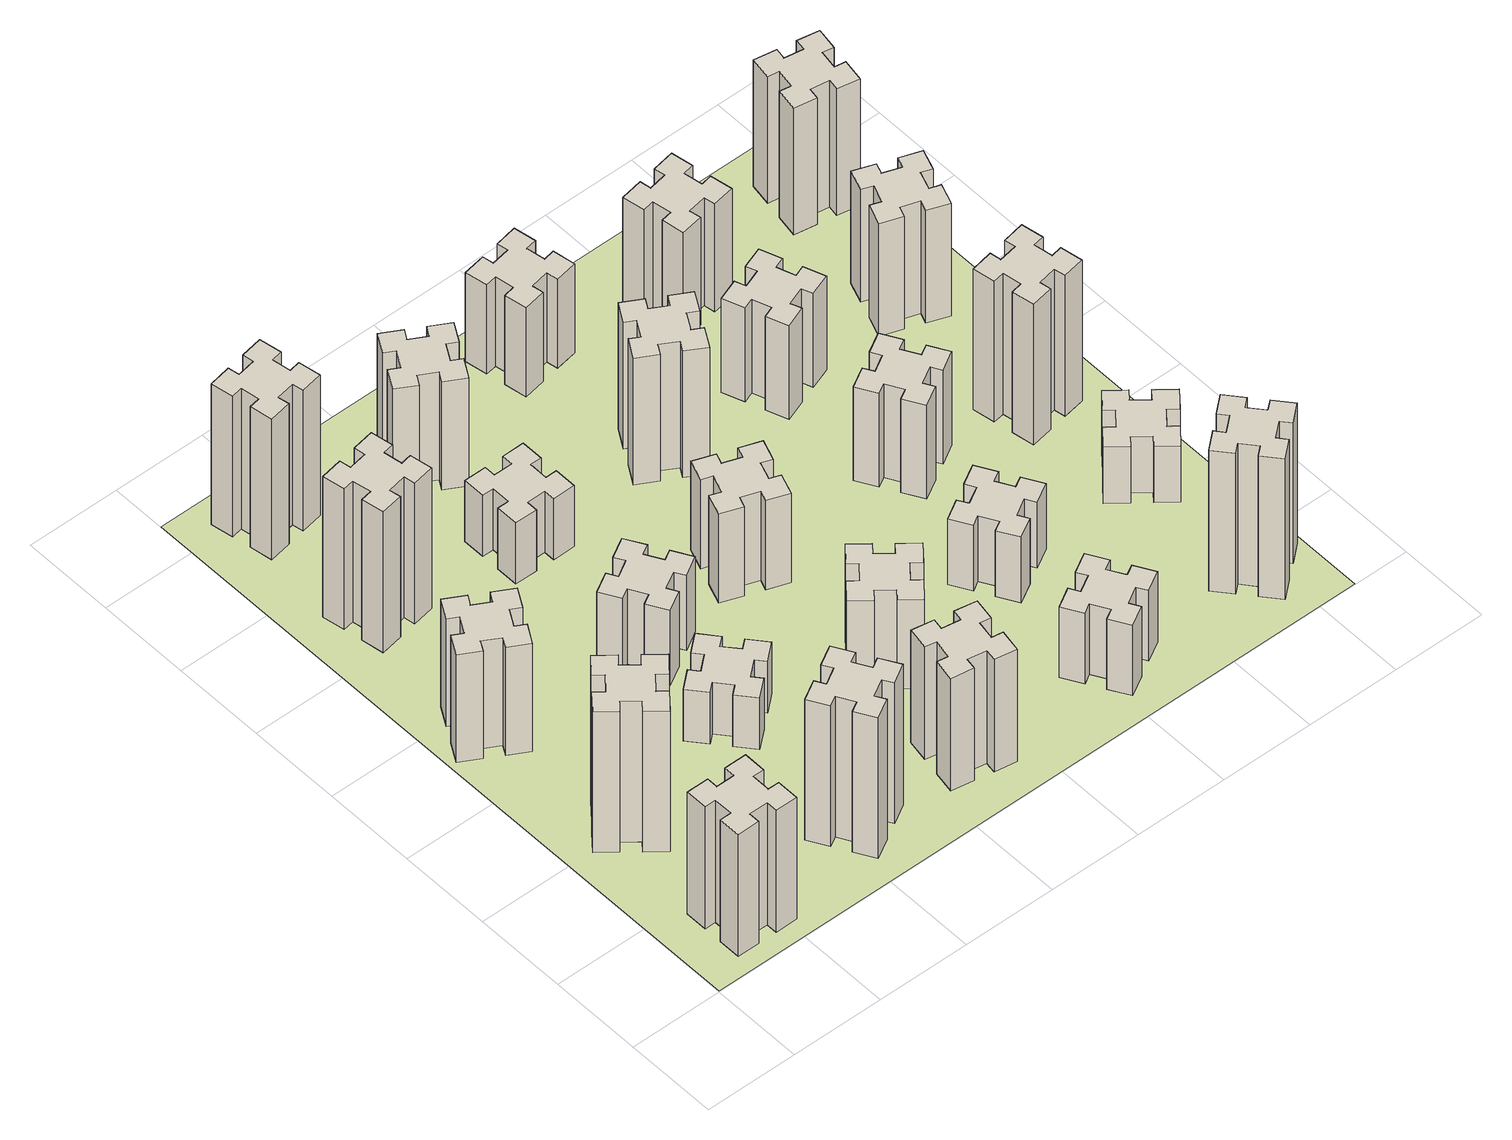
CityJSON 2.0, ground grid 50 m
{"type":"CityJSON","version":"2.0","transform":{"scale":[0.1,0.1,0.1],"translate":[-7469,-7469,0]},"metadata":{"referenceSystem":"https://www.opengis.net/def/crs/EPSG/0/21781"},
"CityObjects":{
"building1":{"type":"Building","attributes":{"class":"1000","function":"1000","usage":"1000","yearOfConstruction":2016,"roofType":"1000","measuredHeight":78,"storeysAboveGround":30,"storeysBelowGround":0},"geometry":[{"type":"Solid","lod":"1","boundaries":[[[[0,1,2,3,4,5,6,7,8,9,10,11,12,13,14,15,16,17,18,19]],[[17,16,20,21]],[[16,15,22,20]],[[15,14,23,22]],[[14,13,24,23]],[[13,12,25,24]],[[12,11,26,25]],[[11,10,27,26]],[[10,9,28,27]],[[9,8,29,28]],[[8,7,30,29]],[[7,6,31,30]],[[6,5,32,31]],[[5,4,33,32]],[[4,3,34,33]],[[3,2,35,34]],[[2,1,36,35]],[[1,0,37,36]],[[0,19,38,37]],[[19,18,39,38]],[[18,17,21,39]],[[24,25,26,27,28,29,30,31,32,33,34,35,36,37,38,39,21,20,22,23]]]]}]},
"building2":{"type":"Building","attributes":{"class":"1000","function":"1000","usage":"1000","yearOfConstruction":2016,"roofType":"1000","measuredHeight":90,"storeysAboveGround":30,"storeysBelowGround":0},"geometry":[{"type":"Solid","lod":"1","boundaries":[[[[40,41,42,43,44,45,46,47,48,49,50,51,52,53,54,55,56,57,58,59]],[[57,56,60,61]],[[56,55,62,60]],[[55,54,63,62]],[[54,53,64,63]],[[53,52,65,64]],[[52,51,66,65]],[[51,50,67,66]],[[50,49,68,67]],[[49,48,69,68]],[[48,47,70,69]],[[47,46,71,70]],[[46,45,72,71]],[[45,44,73,72]],[[44,43,74,73]],[[43,42,75,74]],[[42,41,76,75]],[[41,40,77,76]],[[40,59,78,77]],[[59,58,79,78]],[[58,57,61,79]],[[64,65,66,67,68,69,70,71,72,73,74,75,76,77,78,79,61,60,62,63]]]]}]},
"building3":{"type":"Building","attributes":{"class":"1000","function":"1000","usage":"1000","yearOfConstruction":2016,"roofType":"1000","measuredHeight":69,"storeysAboveGround":30,"storeysBelowGround":0},"geometry":[{"type":"Solid","lod":"1","boundaries":[[[[80,81,82,83,84,85,86,87,88,89,90,91,92,93,94,95,96,97,98,99]],[[97,96,100,101]],[[96,95,102,100]],[[95,94,103,102]],[[94,93,104,103]],[[93,92,105,104]],[[92,91,106,105]],[[91,90,107,106]],[[90,89,108,107]],[[89,88,109,108]],[[88,87,110,109]],[[87,86,111,110]],[[86,85,112,111]],[[85,84,113,112]],[[84,83,114,113]],[[83,82,115,114]],[[82,81,116,115]],[[81,80,117,116]],[[80,99,118,117]],[[99,98,119,118]],[[98,97,101,119]],[[104,105,106,107,108,109,110,111,112,113,114,115,116,117,118,119,101,100,102,103]]]]}]},
"building4":{"type":"Building","attributes":{"class":"1000","function":"1000","usage":"1000","yearOfConstruction":2016,"roofType":"1000","measuredHeight":90,"storeysAboveGround":30,"storeysBelowGround":0},"geometry":[{"type":"Solid","lod":"1","boundaries":[[[[120,121,122,123,124,125,126,127,128,129,130,131,132,133,134,135,136,137,138,139]],[[137,136,140,141]],[[136,135,142,140]],[[135,134,143,142]],[[134,133,144,143]],[[133,132,145,144]],[[132,131,146,145]],[[131,130,147,146]],[[130,129,148,147]],[[129,128,149,148]],[[128,127,150,149]],[[127,126,151,150]],[[126,125,152,151]],[[125,124,153,152]],[[124,123,154,153]],[[123,122,155,154]],[[122,121,156,155]],[[121,120,157,156]],[[120,139,158,157]],[[139,138,159,158]],[[138,137,141,159]],[[144,145,146,147,148,149,150,151,152,153,154,155,156,157,158,159,141,140,142,143]]]]}]},
"building5":{"type":"Building","attributes":{"class":"1000","function":"1000","usage":"1000","yearOfConstruction":2016,"roofType":"1000","measuredHeight":90,"storeysAboveGround":30,"storeysBelowGround":0},"geometry":[{"type":"Solid","lod":"1","boundaries":[[[[160,161,162,163,164,165,166,167,168,169,170,171,172,173,174,175,176,177,178,179]],[[177,176,180,181]],[[176,175,182,180]],[[175,174,183,182]],[[174,173,184,183]],[[173,172,185,184]],[[172,171,186,185]],[[171,170,187,186]],[[170,169,188,187]],[[169,168,189,188]],[[168,167,190,189]],[[167,166,191,190]],[[166,165,192,191]],[[165,164,193,192]],[[164,163,194,193]],[[163,162,195,194]],[[162,161,196,195]],[[161,160,197,196]],[[160,179,198,197]],[[179,178,199,198]],[[178,177,181,199]],[[184,185,186,187,188,189,190,191,192,193,194,195,196,197,198,199,181,180,182,183]]]]}]},
"building6":{"type":"Building","attributes":{"class":"1000","function":"1000","usage":"1000","yearOfConstruction":2016,"roofType":"1000","measuredHeight":90,"storeysAboveGround":30,"storeysBelowGround":0},"geometry":[{"type":"Solid","lod":"1","boundaries":[[[[200,201,202,203,204,205,206,207,208,209,210,211,212,213,214,215,216,217,218,219]],[[217,216,220,221]],[[216,215,222,220]],[[215,214,223,222]],[[214,213,224,223]],[[213,212,225,224]],[[212,211,226,225]],[[211,210,227,226]],[[210,209,228,227]],[[209,208,229,228]],[[208,207,230,229]],[[207,206,231,230]],[[206,205,232,231]],[[205,204,233,232]],[[204,203,234,233]],[[203,202,235,234]],[[202,201,236,235]],[[201,200,237,236]],[[200,219,238,237]],[[219,218,239,238]],[[218,217,221,239]],[[224,225,226,227,228,229,230,231,232,233,234,235,236,237,238,239,221,220,222,223]]]]}]},
"building7":{"type":"Building","attributes":{"class":"1000","function":"1000","usage":"1000","yearOfConstruction":2016,"roofType":"1000","measuredHeight":33,"storeysAboveGround":30,"storeysBelowGround":0},"geometry":[{"type":"Solid","lod":"1","boundaries":[[[[240,241,242,243,244,245,246,247,248,249,250,251,252,253,254,255,256,257,258,259]],[[257,256,260,261]],[[256,255,262,260]],[[255,254,263,262]],[[254,253,264,263]],[[253,252,265,264]],[[252,251,266,265]],[[251,250,267,266]],[[250,249,268,267]],[[249,248,269,268]],[[248,247,270,269]],[[247,246,271,270]],[[246,245,272,271]],[[245,244,273,272]],[[244,243,274,273]],[[243,242,275,274]],[[242,241,276,275]],[[241,240,277,276]],[[240,259,278,277]],[[259,258,279,278]],[[258,257,261,279]],[[264,265,266,267,268,269,270,271,272,273,274,275,276,277,278,279,261,260,262,263]]]]}]},
"building8":{"type":"Building","attributes":{"class":"1000","function":"1000","usage":"1000","yearOfConstruction":2016,"roofType":"1000","measuredHeight":48,"storeysAboveGround":30,"storeysBelowGround":0},"geometry":[{"type":"Solid","lod":"1","boundaries":[[[[280,281,282,283,284,285,286,287,288,289,290,291,292,293,294,295,296,297,298,299]],[[297,296,300,301]],[[296,295,302,300]],[[295,294,303,302]],[[294,293,304,303]],[[293,292,305,304]],[[292,291,306,305]],[[291,290,307,306]],[[290,289,308,307]],[[289,288,309,308]],[[288,287,310,309]],[[287,286,311,310]],[[286,285,312,311]],[[285,284,313,312]],[[284,283,314,313]],[[283,282,315,314]],[[282,281,316,315]],[[281,280,317,316]],[[280,299,318,317]],[[299,298,319,318]],[[298,297,301,319]],[[304,305,306,307,308,309,310,311,312,313,314,315,316,317,318,319,301,300,302,303]]]]}]},
"building9":{"type":"Building","attributes":{"class":"1000","function":"1000","usage":"1000","yearOfConstruction":2016,"roofType":"1000","measuredHeight":72,"storeysAboveGround":30,"storeysBelowGround":0},"geometry":[{"type":"Solid","lod":"1","boundaries":[[[[320,321,322,323,324,325,326,327,328,329,330,331,332,333,334,335,336,337,338,339]],[[337,336,340,341]],[[336,335,342,340]],[[335,334,343,342]],[[334,333,344,343]],[[333,332,345,344]],[[332,331,346,345]],[[331,330,347,346]],[[330,329,348,347]],[[329,328,349,348]],[[328,327,350,349]],[[327,326,351,350]],[[326,325,352,351]],[[325,324,353,352]],[[324,323,354,353]],[[323,322,355,354]],[[322,321,356,355]],[[321,320,357,356]],[[320,339,358,357]],[[339,338,359,358]],[[338,337,341,359]],[[344,345,346,347,348,349,350,351,352,353,354,355,356,357,358,359,341,340,342,343]]]]}]},
"building10":{"type":"Building","attributes":{"class":"1000","function":"1000","usage":"1000","yearOfConstruction":2016,"roofType":"1000","measuredHeight":39,"storeysAboveGround":30,"storeysBelowGround":0},"geometry":[{"type":"Solid","lod":"1","boundaries":[[[[360,361,362,363,364,365,366,367,368,369,370,371,372,373,374,375,376,377,378,379]],[[377,376,380,381]],[[376,375,382,380]],[[375,374,383,382]],[[374,373,384,383]],[[373,372,385,384]],[[372,371,386,385]],[[371,370,387,386]],[[370,369,388,387]],[[369,368,389,388]],[[368,367,390,389]],[[367,366,391,390]],[[366,365,392,391]],[[365,364,393,392]],[[364,363,394,393]],[[363,362,395,394]],[[362,361,396,395]],[[361,360,397,396]],[[360,379,398,397]],[[379,378,399,398]],[[378,377,381,399]],[[384,385,386,387,388,389,390,391,392,393,394,395,396,397,398,399,381,380,382,383]]]]}]},
"building11":{"type":"Building","attributes":{"class":"1000","function":"1000","usage":"1000","yearOfConstruction":2016,"roofType":"1000","measuredHeight":69,"storeysAboveGround":30,"storeysBelowGround":0},"geometry":[{"type":"Solid","lod":"1","boundaries":[[[[400,401,402,403,404,405,406,407,408,409,410,411,412,413,414,415,416,417,418,419]],[[417,416,420,421]],[[416,415,422,420]],[[415,414,423,422]],[[414,413,424,423]],[[413,412,425,424]],[[412,411,426,425]],[[411,410,427,426]],[[410,409,428,427]],[[409,408,429,428]],[[408,407,430,429]],[[407,406,431,430]],[[406,405,432,431]],[[405,404,433,432]],[[404,403,434,433]],[[403,402,435,434]],[[402,401,436,435]],[[401,400,437,436]],[[400,419,438,437]],[[419,418,439,438]],[[418,417,421,439]],[[424,425,426,427,428,429,430,431,432,433,434,435,436,437,438,439,421,420,422,423]]]]}]},
"building12":{"type":"Building","attributes":{"class":"1000","function":"1000","usage":"1000","yearOfConstruction":2016,"roofType":"1000","measuredHeight":57,"storeysAboveGround":30,"storeysBelowGround":0},"geometry":[{"type":"Solid","lod":"1","boundaries":[[[[440,441,442,443,444,445,446,447,448,449,450,451,452,453,454,455,456,457,458,459]],[[457,456,460,461]],[[456,455,462,460]],[[455,454,463,462]],[[454,453,464,463]],[[453,452,465,464]],[[452,451,466,465]],[[451,450,467,466]],[[450,449,468,467]],[[449,448,469,468]],[[448,447,470,469]],[[447,446,471,470]],[[446,445,472,471]],[[445,444,473,472]],[[444,443,474,473]],[[443,442,475,474]],[[442,441,476,475]],[[441,440,477,476]],[[440,459,478,477]],[[459,458,479,478]],[[458,457,461,479]],[[464,465,466,467,468,469,470,471,472,473,474,475,476,477,478,479,461,460,462,463]]]]}]},
"building13":{"type":"Building","attributes":{"class":"1000","function":"1000","usage":"1000","yearOfConstruction":2016,"roofType":"1000","measuredHeight":57,"storeysAboveGround":30,"storeysBelowGround":0},"geometry":[{"type":"Solid","lod":"1","boundaries":[[[[480,481,482,483,484,485,486,487,488,489,490,491,492,493,494,495,496,497,498,499]],[[497,496,500,501]],[[496,495,502,500]],[[495,494,503,502]],[[494,493,504,503]],[[493,492,505,504]],[[492,491,506,505]],[[491,490,507,506]],[[490,489,508,507]],[[489,488,509,508]],[[488,487,510,509]],[[487,486,511,510]],[[486,485,512,511]],[[485,484,513,512]],[[484,483,514,513]],[[483,482,515,514]],[[482,481,516,515]],[[481,480,517,516]],[[480,499,518,517]],[[499,498,519,518]],[[498,497,501,519]],[[504,505,506,507,508,509,510,511,512,513,514,515,516,517,518,519,501,500,502,503]]]]}]},
"building14":{"type":"Building","attributes":{"class":"1000","function":"1000","usage":"1000","yearOfConstruction":2016,"roofType":"1000","measuredHeight":45,"storeysAboveGround":30,"storeysBelowGround":0},"geometry":[{"type":"Solid","lod":"1","boundaries":[[[[520,521,522,523,524,525,526,527,528,529,530,531,532,533,534,535,536,537,538,539]],[[537,536,540,541]],[[536,535,542,540]],[[535,534,543,542]],[[534,533,544,543]],[[533,532,545,544]],[[532,531,546,545]],[[531,530,547,546]],[[530,529,548,547]],[[529,528,549,548]],[[528,527,550,549]],[[527,526,551,550]],[[526,525,552,551]],[[525,524,553,552]],[[524,523,554,553]],[[523,522,555,554]],[[522,521,556,555]],[[521,520,557,556]],[[520,539,558,557]],[[539,538,559,558]],[[538,537,541,559]],[[544,545,546,547,548,549,550,551,552,553,554,555,556,557,558,559,541,540,542,543]]]]}]},
"building15":{"type":"Building","attributes":{"class":"1000","function":"1000","usage":"1000","yearOfConstruction":2016,"roofType":"1000","measuredHeight":81,"storeysAboveGround":30,"storeysBelowGround":0},"geometry":[{"type":"Solid","lod":"1","boundaries":[[[[560,561,562,563,564,565,566,567,568,569,570,571,572,573,574,575,576,577,578,579]],[[577,576,580,581]],[[576,575,582,580]],[[575,574,583,582]],[[574,573,584,583]],[[573,572,585,584]],[[572,571,586,585]],[[571,570,587,586]],[[570,569,588,587]],[[569,568,589,588]],[[568,567,590,589]],[[567,566,591,590]],[[566,565,592,591]],[[565,564,593,592]],[[564,563,594,593]],[[563,562,595,594]],[[562,561,596,595]],[[561,560,597,596]],[[560,579,598,597]],[[579,578,599,598]],[[578,577,581,599]],[[584,585,586,587,588,589,590,591,592,593,594,595,596,597,598,599,581,580,582,583]]]]}]},
"building16":{"type":"Building","attributes":{"class":"1000","function":"1000","usage":"1000","yearOfConstruction":2016,"roofType":"1000","measuredHeight":57,"storeysAboveGround":30,"storeysBelowGround":0},"geometry":[{"type":"Solid","lod":"1","boundaries":[[[[600,601,602,603,604,605,606,607,608,609,610,611,612,613,614,615,616,617,618,619]],[[617,616,620,621]],[[616,615,622,620]],[[615,614,623,622]],[[614,613,624,623]],[[613,612,625,624]],[[612,611,626,625]],[[611,610,627,626]],[[610,609,628,627]],[[609,608,629,628]],[[608,607,630,629]],[[607,606,631,630]],[[606,605,632,631]],[[605,604,633,632]],[[604,603,634,633]],[[603,602,635,634]],[[602,601,636,635]],[[601,600,637,636]],[[600,619,638,637]],[[619,618,639,638]],[[618,617,621,639]],[[624,625,626,627,628,629,630,631,632,633,634,635,636,637,638,639,621,620,622,623]]]]}]},
"building17":{"type":"Building","attributes":{"class":"1000","function":"1000","usage":"1000","yearOfConstruction":2016,"roofType":"1000","measuredHeight":42,"storeysAboveGround":30,"storeysBelowGround":0},"geometry":[{"type":"Solid","lod":"1","boundaries":[[[[640,641,642,643,644,645,646,647,648,649,650,651,652,653,654,655,656,657,658,659]],[[657,656,660,661]],[[656,655,662,660]],[[655,654,663,662]],[[654,653,664,663]],[[653,652,665,664]],[[652,651,666,665]],[[651,650,667,666]],[[650,649,668,667]],[[649,648,669,668]],[[648,647,670,669]],[[647,646,671,670]],[[646,645,672,671]],[[645,644,673,672]],[[644,643,674,673]],[[643,642,675,674]],[[642,641,676,675]],[[641,640,677,676]],[[640,659,678,677]],[[659,658,679,678]],[[658,657,661,679]],[[664,665,666,667,668,669,670,671,672,673,674,675,676,677,678,679,661,660,662,663]]]]}]},
"building18":{"type":"Building","attributes":{"class":"1000","function":"1000","usage":"1000","yearOfConstruction":2016,"roofType":"1000","measuredHeight":60,"storeysAboveGround":30,"storeysBelowGround":0},"geometry":[{"type":"Solid","lod":"1","boundaries":[[[[680,681,682,683,684,685,686,687,688,689,690,691,692,693,694,695,696,697,698,699]],[[697,696,700,701]],[[696,695,702,700]],[[695,694,703,702]],[[694,693,704,703]],[[693,692,705,704]],[[692,691,706,705]],[[691,690,707,706]],[[690,689,708,707]],[[689,688,709,708]],[[688,687,710,709]],[[687,686,711,710]],[[686,685,712,711]],[[685,684,713,712]],[[684,683,714,713]],[[683,682,715,714]],[[682,681,716,715]],[[681,680,717,716]],[[680,699,718,717]],[[699,698,719,718]],[[698,697,701,719]],[[704,705,706,707,708,709,710,711,712,713,714,715,716,717,718,719,701,700,702,703]]]]}]},
"building19":{"type":"Building","attributes":{"class":"1000","function":"1000","usage":"1000","yearOfConstruction":2016,"roofType":"1000","measuredHeight":60,"storeysAboveGround":30,"storeysBelowGround":0},"geometry":[{"type":"Solid","lod":"1","boundaries":[[[[720,721,722,723,724,725,726,727,728,729,730,731,732,733,734,735,736,737,738,739]],[[737,736,740,741]],[[736,735,742,740]],[[735,734,743,742]],[[734,733,744,743]],[[733,732,745,744]],[[732,731,746,745]],[[731,730,747,746]],[[730,729,748,747]],[[729,728,749,748]],[[728,727,750,749]],[[727,726,751,750]],[[726,725,752,751]],[[725,724,753,752]],[[724,723,754,753]],[[723,722,755,754]],[[722,721,756,755]],[[721,720,757,756]],[[720,739,758,757]],[[739,738,759,758]],[[738,737,741,759]],[[744,745,746,747,748,749,750,751,752,753,754,755,756,757,758,759,741,740,742,743]]]]}]},
"building20":{"type":"Building","attributes":{"class":"1000","function":"1000","usage":"1000","yearOfConstruction":2016,"roofType":"1000","measuredHeight":90,"storeysAboveGround":30,"storeysBelowGround":0},"geometry":[{"type":"Solid","lod":"1","boundaries":[[[[760,761,762,763,764,765,766,767,768,769,770,771,772,773,774,775,776,777,778,779]],[[777,776,780,781]],[[776,775,782,780]],[[775,774,783,782]],[[774,773,784,783]],[[773,772,785,784]],[[772,771,786,785]],[[771,770,787,786]],[[770,769,788,787]],[[769,768,789,788]],[[768,767,790,789]],[[767,766,791,790]],[[766,765,792,791]],[[765,764,793,792]],[[764,763,794,793]],[[763,762,795,794]],[[762,761,796,795]],[[761,760,797,796]],[[760,779,798,797]],[[779,778,799,798]],[[778,777,781,799]],[[784,785,786,787,788,789,790,791,792,793,794,795,796,797,798,799,781,780,782,783]]]]}]},
"building21":{"type":"Building","attributes":{"class":"1000","function":"1000","usage":"1000","yearOfConstruction":2016,"roofType":"1000","measuredHeight":69,"storeysAboveGround":30,"storeysBelowGround":0},"geometry":[{"type":"Solid","lod":"1","boundaries":[[[[800,801,802,803,804,805,806,807,808,809,810,811,812,813,814,815,816,817,818,819]],[[817,816,820,821]],[[816,815,822,820]],[[815,814,823,822]],[[814,813,824,823]],[[813,812,825,824]],[[812,811,826,825]],[[811,810,827,826]],[[810,809,828,827]],[[809,808,829,828]],[[808,807,830,829]],[[807,806,831,830]],[[806,805,832,831]],[[805,804,833,832]],[[804,803,834,833]],[[803,802,835,834]],[[802,801,836,835]],[[801,800,837,836]],[[800,819,838,837]],[[819,818,839,838]],[[818,817,821,839]],[[824,825,826,827,828,829,830,831,832,833,834,835,836,837,838,839,821,820,822,823]]]]}]},
"building22":{"type":"Building","attributes":{"class":"1000","function":"1000","usage":"1000","yearOfConstruction":2016,"roofType":"1000","measuredHeight":36,"storeysAboveGround":30,"storeysBelowGround":0},"geometry":[{"type":"Solid","lod":"1","boundaries":[[[[840,841,842,843,844,845,846,847,848,849,850,851,852,853,854,855,856,857,858,859]],[[857,856,860,861]],[[856,855,862,860]],[[855,854,863,862]],[[854,853,864,863]],[[853,852,865,864]],[[852,851,866,865]],[[851,850,867,866]],[[850,849,868,867]],[[849,848,869,868]],[[848,847,870,869]],[[847,846,871,870]],[[846,845,872,871]],[[845,844,873,872]],[[844,843,874,873]],[[843,842,875,874]],[[842,841,876,875]],[[841,840,877,876]],[[840,859,878,877]],[[859,858,879,878]],[[858,857,861,879]],[[864,865,866,867,868,869,870,871,872,873,874,875,876,877,878,879,861,860,862,863]]]]}]},
"building23":{"type":"Building","attributes":{"class":"1000","function":"1000","usage":"1000","yearOfConstruction":2016,"roofType":"1000","measuredHeight":90,"storeysAboveGround":30,"storeysBelowGround":0},"geometry":[{"type":"Solid","lod":"1","boundaries":[[[[880,881,882,883,884,885,886,887,888,889,890,891,892,893,894,895,896,897,898,899]],[[897,896,900,901]],[[896,895,902,900]],[[895,894,903,902]],[[894,893,904,903]],[[893,892,905,904]],[[892,891,906,905]],[[891,890,907,906]],[[890,889,908,907]],[[889,888,909,908]],[[888,887,910,909]],[[887,886,911,910]],[[886,885,912,911]],[[885,884,913,912]],[[884,883,914,913]],[[883,882,915,914]],[[882,881,916,915]],[[881,880,917,916]],[[880,899,918,917]],[[899,898,919,918]],[[898,897,901,919]],[[904,905,906,907,908,909,910,911,912,913,914,915,916,917,918,919,901,900,902,903]]]]}]},
"building24":{"type":"Building","attributes":{"class":"1000","function":"1000","usage":"1000","yearOfConstruction":2016,"roofType":"1000","measuredHeight":72,"storeysAboveGround":30,"storeysBelowGround":0},"geometry":[{"type":"Solid","lod":"1","boundaries":[[[[920,921,922,923,924,925,926,927,928,929,930,931,932,933,934,935,936,937,938,939]],[[937,936,940,941]],[[936,935,942,940]],[[935,934,943,942]],[[934,933,944,943]],[[933,932,945,944]],[[932,931,946,945]],[[931,930,947,946]],[[930,929,948,947]],[[929,928,949,948]],[[928,927,950,949]],[[927,926,951,950]],[[926,925,952,951]],[[925,924,953,952]],[[924,923,954,953]],[[923,922,955,954]],[[922,921,956,955]],[[921,920,957,956]],[[920,939,958,957]],[[939,938,959,958]],[[938,937,941,959]],[[944,945,946,947,948,949,950,951,952,953,954,955,956,957,958,959,941,940,942,943]]]]}]},
"building25":{"type":"Building","attributes":{"class":"1000","function":"1000","usage":"1000","yearOfConstruction":2016,"roofType":"1000","measuredHeight":81,"storeysAboveGround":30,"storeysBelowGround":0},"geometry":[{"type":"Solid","lod":"1","boundaries":[[[[960,961,962,963,964,965,966,967,968,969,970,971,972,973,974,975,976,977,978,979]],[[977,976,980,981]],[[976,975,982,980]],[[975,974,983,982]],[[974,973,984,983]],[[973,972,985,984]],[[972,971,986,985]],[[971,970,987,986]],[[970,969,988,987]],[[969,968,989,988]],[[968,967,990,989]],[[967,966,991,990]],[[966,965,992,991]],[[965,964,993,992]],[[964,963,994,993]],[[963,962,995,994]],[[962,961,996,995]],[[961,960,997,996]],[[960,979,998,997]],[[979,978,999,998]],[[978,977,981,999]],[[984,985,986,987,988,989,990,991,992,993,994,995,996,997,998,999,981,980,982,983]]]]}]},
"landuse1":{"type":"LandUse","attributes":{"name":"plot1","function":"1010"},"geometry":[{"type":"MultiSurface","lod":"1","boundaries":[[[1000,1001,1002,1003]]]}]}
},
"vertices":[
[265,325,0],[265,225,0],[205,225,0],[205,105,0],[325,105,0],[325,165,0],[425,165,0],[425,105,0],[545,105,0],[545,225,0],[485,225,0],[485,325,0],[545,325,0],[545,445,0],[425,445,0],[425,385,0],[325,385,0],[325,445,0],[205,445,0],[205,325,0],[325,385,780],[325,445,780],[425,385,780],[425,445,780],[545,445,780],[545,325,780],[485,325,780],[485,225,780],[545,225,780],[545,105,780],[425,105,780],[425,165,780],[325,165,780],[325,105,780],[205,105,780],[205,225,780],[265,225,780],[265,325,780],[205,325,780],[205,445,780],
[484,1067,0],[408,1132,0],[446,1178,0],[354,1255,0],[277,1163,0],[323,1124,0],[259,1048,0],[213,1086,0],[136,994,0],[228,917,0],[266,963,0],[343,899,0],[304,853,0],[396,776,0],[473,868,0],[427,906,0],[492,983,0],[538,944,0],[615,1036,0],[523,1113,0],[492,983,900],[538,944,900],[427,906,900],[473,868,900],[396,776,900],[304,853,900],[343,899,900],[266,963,900],[228,917,900],[136,994,900],[213,1086,900],[259,1048,900],[323,1124,900],[277,1163,900],[354,1255,900],[446,1178,900],[408,1132,900],[484,1067,900],[523,1113,900],[615,1036,900],
[374,1926,0],[287,1976,0],[317,2028,0],[213,2088,0],[153,1984,0],[205,1954,0],[155,1867,0],[103,1897,0],[43,1793,0],[147,1733,0],[177,1785,0],[264,1735,0],[234,1683,0],[338,1623,0],[398,1727,0],[346,1757,0],[396,1844,0],[448,1814,0],[508,1918,0],[404,1978,0],[396,1844,690],[448,1814,690],[346,1757,690],[398,1727,690],[338,1623,690],[234,1683,690],[264,1735,690],[177,1785,690],[147,1733,690],[43,1793,690],[103,1897,690],[155,1867,690],[205,1954,690],[153,1984,690],[213,2088,690],[317,2028,690],[287,1976,690],[374,1926,690],[404,1978,690],[508,1918,690],
[405,2812,0],[307,2795,0],[297,2854,0],[178,2833,0],[199,2715,0],[258,2725,0],[276,2627,0],[217,2617,0],[237,2498,0],[356,2519,0],[345,2578,0],[444,2596,0],[454,2537,0],[572,2557,0],[551,2676,0],[492,2665,0],[475,2764,0],[534,2774,0],[513,2892,0],[395,2871,0],[475,2764,900],[534,2774,900],[492,2665,900],[551,2676,900],[572,2557,900],[454,2537,900],[444,2596,900],[345,2578,900],[356,2519,900],[237,2498,900],[217,2617,900],[276,2627,900],[258,2725,900],[199,2715,900],[178,2833,900],[297,2854,900],[307,2795,900],[405,2812,900],[395,2871,900],[513,2892,900],
[1127,255,0],[1214,305,0],[1244,253,0],[1348,313,0],[1288,417,0],[1236,387,0],[1186,474,0],[1238,504,0],[1178,608,0],[1074,548,0],[1104,496,0],[1017,446,0],[987,498,0],[883,438,0],[943,334,0],[995,364,0],[1045,277,0],[993,247,0],[1053,143,0],[1157,203,0],[1045,277,900],[993,247,900],[995,364,900],[943,334,900],[883,438,900],[987,498,900],[1017,446,900],[1104,496,900],[1074,548,900],[1178,608,900],[1238,504,900],[1186,474,900],[1236,387,900],[1288,417,900],[1348,313,900],[1244,253,900],[1214,305,900],[1127,255,900],[1157,203,900],[1053,143,900],
[492,3405,0],[475,3504,0],[534,3514,0],[513,3632,0],[395,3611,0],[405,3552,0],[307,3535,0],[297,3594,0],[178,3573,0],[199,3455,0],[258,3465,0],[276,3367,0],[217,3357,0],[237,3238,0],[356,3259,0],[345,3318,0],[444,3336,0],[454,3277,0],[572,3297,0],[551,3416,0],[444,3336,900],[454,3277,900],[345,3318,900],[356,3259,900],[237,3238,900],[217,3357,900],[276,3367,900],[258,3465,900],[199,3455,900],[178,3573,900],[297,3594,900],[307,3535,900],[405,3552,900],[395,3611,900],[513,3632,900],[534,3514,900],[475,3504,900],[492,3405,900],[551,3416,900],[572,3297,900],
[1083,1332,0],[1006,1267,0],[968,1313,0],[876,1236,0],[953,1144,0],[999,1183,0],[1063,1106,0],[1017,1068,0],[1094,976,0],[1186,1053,0],[1148,1099,0],[1224,1163,0],[1263,1117,0],[1355,1194,0],[1278,1286,0],[1232,1248,0],[1167,1324,0],[1213,1363,0],[1136,1455,0],[1044,1378,0],[1167,1324,330],[1213,1363,330],[1232,1248,330],[1278,1286,330],[1355,1194,330],[1263,1117,330],[1224,1163,330],[1148,1099,330],[1186,1053,330],[1094,976,330],[1017,1068,330],[1063,1106,330],[999,1183,330],[953,1144,330],[876,1236,330],[968,1313,330],[1006,1267,330],[1083,1332,330],[1044,1378,330],[1136,1455,330],
[995,1744,0],[1045,1657,0],[993,1627,0],[1053,1523,0],[1157,1583,0],[1127,1635,0],[1214,1685,0],[1244,1633,0],[1348,1693,0],[1288,1797,0],[1236,1767,0],[1186,1854,0],[1238,1884,0],[1178,1988,0],[1074,1928,0],[1104,1876,0],[1017,1826,0],[987,1878,0],[883,1818,0],[943,1714,0],[1017,1826,480],[987,1878,480],[1104,1876,480],[1074,1928,480],[1178,1988,480],[1238,1884,480],[1186,1854,480],[1236,1767,480],[1288,1797,480],[1348,1693,480],[1244,1633,480],[1214,1685,480],[1127,1635,480],[1157,1583,480],[1053,1523,480],[993,1627,480],[1045,1657,480],[995,1744,480],[943,1714,480],[883,1818,480],
[1855,307,0],[1872,405,0],[1931,395,0],[1952,513,0],[1834,534,0],[1824,475,0],[1725,492,0],[1736,551,0],[1617,572,0],[1597,454,0],[1656,444,0],[1638,345,0],[1579,356,0],[1558,237,0],[1677,217,0],[1687,276,0],[1785,258,0],[1775,199,0],[1893,178,0],[1914,297,0],[1785,258,720],[1775,199,720],[1687,276,720],[1677,217,720],[1558,237,720],[1579,356,720],[1638,345,720],[1656,444,720],[1597,454,720],[1617,572,720],[1736,551,720],[1725,492,720],[1824,475,720],[1834,534,720],[1952,513,720],[1931,395,720],[1872,405,720],[1855,307,720],[1914,297,720],[1893,178,720],
[1005,2645,0],[1005,2545,0],[945,2545,0],[945,2425,0],[1065,2425,0],[1065,2485,0],[1165,2485,0],[1165,2425,0],[1285,2425,0],[1285,2545,0],[1225,2545,0],[1225,2645,0],[1285,2645,0],[1285,2765,0],[1165,2765,0],[1165,2705,0],[1065,2705,0],[1065,2765,0],[945,2765,0],[945,2645,0],[1065,2705,390],[1065,2765,390],[1165,2705,390],[1165,2765,390],[1285,2765,390],[1285,2645,390],[1225,2645,390],[1225,2545,390],[1285,2545,390],[1285,2425,390],[1165,2425,390],[1165,2485,390],[1065,2485,390],[1065,2425,390],[945,2425,390],[945,2545,390],[1005,2545,390],[1005,2645,390],[945,2645,390],[945,2765,390],
[1186,3137,0],[1236,3224,0],[1288,3194,0],[1348,3298,0],[1244,3358,0],[1214,3306,0],[1127,3356,0],[1157,3408,0],[1053,3468,0],[993,3364,0],[1045,3334,0],[995,3247,0],[943,3277,0],[883,3173,0],[987,3113,0],[1017,3165,0],[1104,3115,0],[1074,3063,0],[1178,3003,0],[1238,3107,0],[1104,3115,690],[1074,3063,690],[1017,3165,690],[987,3113,690],[883,3173,690],[943,3277,690],[995,3247,690],[1045,3334,690],[993,3364,690],[1053,3468,690],[1157,3408,690],[1127,3356,690],[1214,3306,690],[1244,3358,690],[1348,3298,690],[1288,3194,690],[1236,3224,690],[1186,3137,690],[1238,3107,690],[1178,3003,690],
[1803,1124,0],[1739,1048,0],[1693,1086,0],[1616,994,0],[1708,917,0],[1746,963,0],[1823,899,0],[1784,853,0],[1876,776,0],[1953,868,0],[1907,906,0],[1972,983,0],[2018,944,0],[2095,1036,0],[2003,1113,0],[1964,1067,0],[1888,1132,0],[1926,1178,0],[1834,1255,0],[1757,1163,0],[1888,1132,570],[1926,1178,570],[1964,1067,570],[2003,1113,570],[2095,1036,570],[2018,944,570],[1972,983,570],[1907,906,570],[1953,868,570],[1876,776,570],[1784,853,570],[1823,899,570],[1746,963,570],[1708,917,570],[1616,994,570],[1693,1086,570],[1739,1048,570],[1803,1124,570],[1757,1163,570],[1834,1255,570],
[1842,1771,0],[1876,1865,0],[1932,1844,0],[1973,1957,0],[1860,1998,0],[1840,1942,0],[1746,1976,0],[1767,2032,0],[1654,2073,0],[1613,1960,0],[1669,1940,0],[1635,1846,0],[1579,1867,0],[1537,1754,0],[1650,1713,0],[1671,1769,0],[1765,1735,0],[1744,1679,0],[1857,1637,0],[1898,1750,0],[1765,1735,570],[1744,1679,570],[1671,1769,570],[1650,1713,570],[1537,1754,570],[1579,1867,570],[1635,1846,570],[1669,1940,570],[1613,1960,570],[1654,2073,570],[1767,2032,570],[1746,1976,570],[1840,1942,570],[1860,1998,570],[1973,1957,570],[1932,1844,570],[1876,1865,570],[1842,1771,570],[1898,1750,570],[1857,1637,570],
[2475,364,0],[2525,277,0],[2473,247,0],[2533,143,0],[2637,203,0],[2607,255,0],[2694,305,0],[2724,253,0],[2828,313,0],[2768,417,0],[2716,387,0],[2666,474,0],[2718,504,0],[2658,608,0],[2554,548,0],[2584,496,0],[2497,446,0],[2467,498,0],[2363,438,0],[2423,334,0],[2497,446,450],[2467,498,450],[2584,496,450],[2554,548,450],[2658,608,450],[2718,504,450],[2666,474,450],[2716,387,450],[2768,417,450],[2828,313,450],[2724,253,450],[2694,305,450],[2607,255,450],[2637,203,450],[2533,143,450],[2473,247,450],[2525,277,450],[2475,364,450],[2423,334,450],[2363,438,450],
[2054,2666,0],[1967,2716,0],[1997,2768,0],[1893,2828,0],[1833,2724,0],[1885,2694,0],[1835,2607,0],[1783,2637,0],[1723,2533,0],[1827,2473,0],[1857,2525,0],[1944,2475,0],[1914,2423,0],[2018,2363,0],[2078,2467,0],[2026,2497,0],[2076,2584,0],[2128,2554,0],[2188,2658,0],[2084,2718,0],[2076,2584,810],[2128,2554,810],[2026,2497,810],[2078,2467,810],[2018,2363,810],[1914,2423,810],[1944,2475,810],[1857,2525,810],[1827,2473,810],[1723,2533,810],[1783,2637,810],[1835,2607,810],[1885,2694,810],[1833,2724,810],[1893,2828,810],[1997,2768,810],[1967,2716,810],[2054,2666,810],[2084,2718,810],[2188,2658,810],
[1738,3465,0],[1756,3367,0],[1697,3357,0],[1717,3238,0],[1836,3259,0],[1825,3318,0],[1924,3336,0],[1934,3277,0],[2052,3297,0],[2031,3416,0],[1972,3405,0],[1955,3504,0],[2014,3514,0],[1993,3632,0],[1875,3611,0],[1885,3552,0],[1787,3535,0],[1777,3594,0],[1658,3573,0],[1679,3455,0],[1787,3535,570],[1777,3594,570],[1885,3552,570],[1875,3611,570],[1993,3632,570],[2014,3514,570],[1955,3504,570],[1972,3405,570],[2031,3416,570],[2052,3297,570],[1934,3277,570],[1924,3336,570],[1825,3318,570],[1836,3259,570],[1717,3238,570],[1697,3357,570],[1756,3367,570],[1738,3465,570],[1679,3455,570],[1658,3573,570],
[2475,1104,0],[2525,1017,0],[2473,987,0],[2533,883,0],[2637,943,0],[2607,995,0],[2694,1045,0],[2724,993,0],[2828,1053,0],[2768,1157,0],[2716,1127,0],[2666,1214,0],[2718,1244,0],[2658,1348,0],[2554,1288,0],[2584,1236,0],[2497,1186,0],[2467,1238,0],[2363,1178,0],[2423,1074,0],[2497,1186,420],[2467,1238,420],[2584,1236,420],[2554,1288,420],[2658,1348,420],[2718,1244,420],[2666,1214,420],[2716,1127,420],[2768,1157,420],[2828,1053,420],[2724,993,420],[2694,1045,420],[2607,995,420],[2637,943,420],[2533,883,420],[2473,987,420],[2525,1017,420],[2475,1104,420],[2423,1074,420],[2363,1178,420],
[2816,1867,0],[2766,1954,0],[2818,1984,0],[2758,2088,0],[2654,2028,0],[2684,1976,0],[2597,1926,0],[2567,1978,0],[2463,1918,0],[2523,1814,0],[2575,1844,0],[2625,1757,0],[2573,1727,0],[2633,1623,0],[2737,1683,0],[2707,1735,0],[2794,1785,0],[2824,1733,0],[2928,1793,0],[2868,1897,0],[2794,1785,600],[2824,1733,600],[2707,1735,600],[2737,1683,600],[2633,1623,600],[2573,1727,600],[2625,1757,600],[2575,1844,600],[2523,1814,600],[2463,1918,600],[2567,1978,600],[2597,1926,600],[2684,1976,600],[2654,2028,600],[2758,2088,600],[2818,1984,600],[2766,1954,600],[2816,1867,600],[2868,1897,600],[2928,1793,600],
[2586,2475,0],[2680,2509,0],[2700,2453,0],[2813,2494,0],[2772,2607,0],[2716,2586,0],[2682,2680,0],[2738,2700,0],[2697,2813,0],[2584,2772,0],[2605,2716,0],[2511,2682,0],[2490,2738,0],[2377,2697,0],[2419,2584,0],[2475,2605,0],[2509,2511,0],[2453,2490,0],[2494,2377,0],[2607,2419,0],[2509,2511,600],[2453,2490,600],[2475,2605,600],[2419,2584,600],[2377,2697,600],[2490,2738,600],[2511,2682,600],[2605,2716,600],[2584,2772,600],[2697,2813,600],[2738,2700,600],[2682,2680,600],[2716,2586,600],[2772,2607,600],[2813,2494,600],[2700,2453,600],[2680,2509,600],[2586,2475,600],[2607,2419,600],[2494,2377,600],
[3468,259,0],[3544,323,0],[3583,277,0],[3675,354,0],[3598,446,0],[3552,408,0],[3487,484,0],[3533,523,0],[3456,615,0],[3364,538,0],[3403,492,0],[3326,427,0],[3288,473,0],[3196,396,0],[3273,304,0],[3319,343,0],[3383,266,0],[3337,228,0],[3414,136,0],[3506,213,0],[3383,266,900],[3337,228,900],[3319,343,900],[3273,304,900],[3196,396,900],[3288,473,900],[3326,427,900],[3403,492,900],[3364,538,900],[3456,615,900],[3533,523,900],[3487,484,900],[3552,408,900],[3598,446,900],[3675,354,900],[3583,277,900],[3544,323,900],[3468,259,900],[3506,213,900],[3414,136,900],
[2565,3118,0],[2664,3136,0],[2674,3077,0],[2792,3097,0],[2771,3216,0],[2712,3205,0],[2695,3304,0],[2754,3314,0],[2733,3432,0],[2615,3411,0],[2625,3352,0],[2527,3335,0],[2517,3394,0],[2398,3373,0],[2419,3255,0],[2478,3265,0],[2496,3167,0],[2437,3157,0],[2457,3038,0],[2576,3059,0],[2496,3167,690],[2437,3157,690],[2478,3265,690],[2419,3255,690],[2398,3373,690],[2517,3394,690],[2527,3335,690],[2625,3352,690],[2615,3411,690],[2733,3432,690],[2754,3314,690],[2695,3304,690],[2712,3205,690],[2771,3216,690],[2792,3097,690],[2674,3077,690],[2664,3136,690],[2565,3118,690],[2576,3059,690],[2457,3038,690],
[3487,1006,0],[3552,1083,0],[3598,1044,0],[3675,1136,0],[3583,1213,0],[3544,1167,0],[3468,1232,0],[3506,1278,0],[3414,1355,0],[3337,1263,0],[3383,1224,0],[3319,1148,0],[3273,1186,0],[3196,1094,0],[3288,1017,0],[3326,1063,0],[3403,999,0],[3364,953,0],[3456,876,0],[3533,968,0],[3403,999,360],[3364,953,360],[3326,1063,360],[3288,1017,360],[3196,1094,360],[3273,1186,360],[3319,1148,360],[3383,1224,360],[3337,1263,360],[3414,1355,360],[3506,1278,360],[3468,1232,360],[3544,1167,360],[3583,1213,360],[3675,1136,360],[3598,1044,360],[3552,1083,360],[3487,1006,360],[3533,968,360],[3456,876,360],
[3365,1872,0],[3267,1855,0],[3257,1914,0],[3138,1893,0],[3159,1775,0],[3218,1785,0],[3236,1687,0],[3177,1677,0],[3197,1558,0],[3316,1579,0],[3305,1638,0],[3404,1656,0],[3414,1597,0],[3532,1617,0],[3511,1736,0],[3452,1725,0],[3435,1824,0],[3494,1834,0],[3473,1952,0],[3355,1931,0],[3435,1824,900],[3494,1834,900],[3452,1725,900],[3511,1736,900],[3532,1617,900],[3414,1597,900],[3404,1656,900],[3305,1638,900],[3316,1579,900],[3197,1558,900],[3177,1677,900],[3236,1687,900],[3218,1785,900],[3159,1775,900],[3138,1893,900],[3257,1914,900],[3267,1855,900],[3365,1872,900],[3355,1931,900],[3473,1952,900],
[3249,2680,0],[3215,2586,0],[3159,2607,0],[3117,2494,0],[3230,2453,0],[3251,2509,0],[3345,2475,0],[3324,2419,0],[3437,2377,0],[3478,2490,0],[3422,2511,0],[3456,2605,0],[3512,2584,0],[3553,2697,0],[3440,2738,0],[3420,2682,0],[3326,2716,0],[3347,2772,0],[3234,2813,0],[3193,2700,0],[3326,2716,720],[3347,2772,720],[3420,2682,720],[3440,2738,720],[3553,2697,720],[3512,2584,720],[3456,2605,720],[3422,2511,720],[3478,2490,720],[3437,2377,720],[3324,2419,720],[3345,2475,720],[3251,2509,720],[3230,2453,720],[3117,2494,720],[3159,2607,720],[3215,2586,720],[3249,2680,720],[3193,2700,720],[3234,2813,720],
[3535,3267,0],[3552,3365,0],[3611,3355,0],[3632,3473,0],[3514,3494,0],[3504,3435,0],[3405,3452,0],[3416,3511,0],[3297,3532,0],[3277,3414,0],[3336,3404,0],[3318,3305,0],[3259,3316,0],[3238,3197,0],[3357,3177,0],[3367,3236,0],[3465,3218,0],[3455,3159,0],[3573,3138,0],[3594,3257,0],[3465,3218,810],[3455,3159,810],[3367,3236,810],[3357,3177,810],[3238,3197,810],[3259,3316,810],[3318,3305,810],[3336,3404,810],[3277,3414,810],[3297,3532,810],[3416,3511,810],[3405,3452,810],[3504,3435,810],[3514,3494,810],[3632,3473,810],[3611,3355,810],[3552,3365,810],[3535,3267,810],[3594,3257,810],[3573,3138,810],
[5,3705,0],[3705,3705,0],[3705,5,0],[5,5,0]
]}
